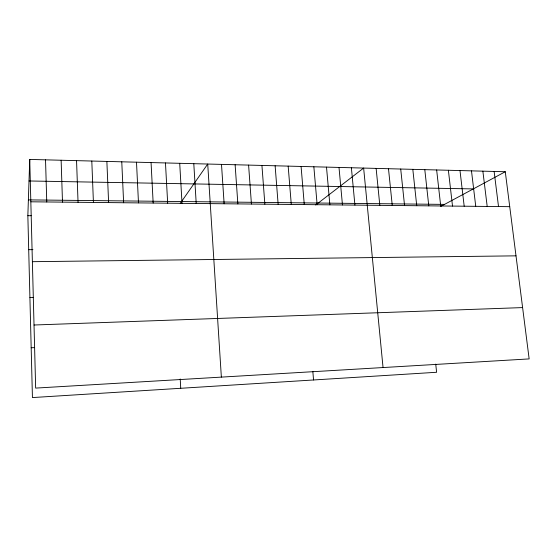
<?xml version="1.0" encoding="UTF-8"?>
<svg xmlns="http://www.w3.org/2000/svg" width="557" height="557" viewBox="0 0 557 557"><rect width="100%" height="100%" fill="white"/><g stroke="black" fill="none" stroke-linecap="round" stroke-linejoin="round"><path stroke-width="0.84" d="M435.727 364.104L436.611 372.271L32.431 397.573L27.85 215.698L29.737 159.427L505.276 171.737L529.15 358.91L35.655 388.097L29.737 159.427M180.245 203.423L207.719 164.037L221.359 377.117M315.708 204.997L363.637 168.068L383.049 367.55M440.838 206.382L505.276 171.737M31.171 347.756L34.611 347.61M34.026 325.01L522.605 307.589M29.911 297.487L33.316 297.396M32.383 261.693L516.005 255.844M28.706 249.675L32.919 249.647M27.85 215.698L31.199 215.712M30.837 201.801L509.732 206.668M28.379 199.879L444.528 204.398M29.013 180.969L473.325 188.914M494.122 171.452L498.515 206.55M482.863 171.159L487.194 206.438M471.48 170.86L475.748 206.32M459.991 170.567L464.19 206.201M448.378 170.261L452.514 206.083M436.646 169.962L440.712 205.965M424.796 169.655L428.786 205.846M412.814 169.342L416.74 205.721M400.713 169.029L404.563 205.596M388.487 168.715L392.26 205.47M376.128 168.395L379.818 205.345M351.383 167.754L354.92 205.094M339.004 167.434L342.464 204.969M326.499 167.107L329.869 204.837M313.856 166.78L317.142 204.711M301.079 166.452L304.282 204.579M312.832 371.359L313.549 379.971M288.171 166.118L291.283 204.447M275.123 165.777L278.145 204.315M261.929 165.436L264.86 204.182M248.596 165.095L251.43 204.043M235.124 164.747L237.86 203.904M221.498 164.392L224.13 203.765M193.794 163.674L196.217 203.486M179.709 163.312L182.028 203.34M180.217 378.99L180.733 388.285M165.464 162.943L167.678 203.194M151.065 162.567L153.161 203.047M136.5 162.191L138.484 202.894M121.767 161.809L123.633 202.748M106.867 161.426L108.615 202.595M91.801 161.036L93.423 202.442M76.553 160.639L78.05 202.282M61.131 160.242L62.495 202.128M45.528 159.838L46.76 201.968"/></g></svg>
